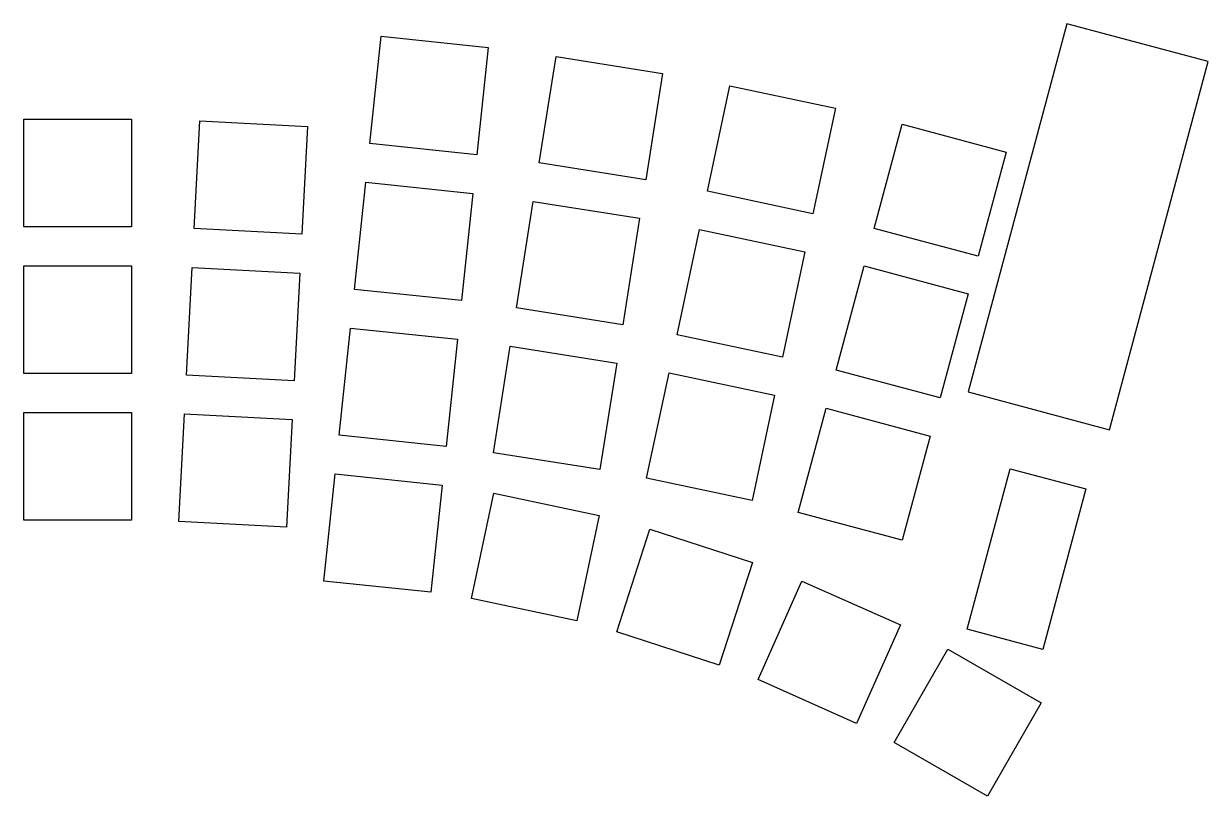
# Model space of a CAD drawing. Extents: x 3 to 156, y -14 to 86.
import ezdxf

# ---------------------------------------------------------------- set-up
doc = ezdxf.new("R2010")
doc.units = 0
doc.layers.add('BLACK', color=7, linetype='CONTINUOUS')

msp = doc.modelspace()

# ---------------------------------------------------------------- linework, layer by layer
at = {"layer": 'BLACK', "linetype": 'CONTINUOUS'}
for p, q in [((138.042, 86.0783), (125.222, 38.236)), ((156.443, 81.1478), (138.042, 86.0783)), ((47.4941, 70.5142), (48.9575, 84.4375)), ((48.9575, 84.4375), (62.8808, 82.9741)), ((62.8808, 82.9741), (61.4174, 69.0508)), ((69.5199, 67.984), (71.71, 81.8117)), ((71.71, 81.8117), (85.5377, 79.6216)), ((143.623, 33.3055), (156.443, 81.1478)), ((85.5377, 79.6216), (83.3476, 65.794)), ((91.3832, 64.3046), (94.294, 77.9987)), ((94.294, 77.9987), (107.988, 75.0879)), ((107.988, 75.0879), (105.077, 61.3939)), ((2.525, 73.675), (16.525, 73.675)), ((2.525, 59.675), (2.525, 73.675)), ((16.525, 73.675), (16.525, 59.675)), ((24.6947, 59.4611), (25.4274, 73.4419)), ((25.4274, 73.4419), (39.4082, 72.7092)), ((39.4082, 72.7092), (38.6755, 58.7284)), ((113.024, 59.486), (116.647, 73.009)), ((116.647, 73.009), (130.17, 69.3855)), ((61.4174, 69.0508), (47.4941, 70.5142)), ((130.17, 69.3855), (126.547, 55.8626)), ((83.3476, 65.794), (69.5199, 67.984)), ((45.5028, 51.5685), (46.9662, 65.4918)), ((46.9662, 65.4918), (60.8895, 64.0284)), ((60.8895, 64.0284), (59.4261, 50.1051)), ((105.077, 61.3939), (91.3832, 64.3046)), ((66.5399, 49.1686), (68.7299, 62.9962)), ((68.7299, 62.9962), (82.5576, 60.8061)), ((82.5576, 60.8061), (80.3675, 46.9785)), ((16.525, 59.675), (2.525, 59.675)), ((38.6755, 58.7284), (24.6947, 59.4611)), ((87.4225, 45.6709), (90.3333, 59.365)), ((90.3333, 59.365), (104.027, 56.4542)), ((126.547, 55.8626), (113.024, 59.486)), ((104.027, 56.4542), (101.117, 42.7602)), ((2.525, 54.625), (16.525, 54.625)), ((2.525, 40.625), (2.525, 54.625)), ((16.525, 54.625), (16.525, 40.625)), ((23.6977, 40.4372), (24.4304, 54.418)), ((24.4304, 54.418), (38.4112, 53.6853)), ((108.093, 41.0852), (111.717, 54.6081)), ((111.717, 54.6081), (125.24, 50.9847)), ((38.4112, 53.6853), (37.6785, 39.7045)), ((59.4261, 50.1051), (45.5028, 51.5685)), ((125.24, 50.9847), (121.616, 37.4617)), ((80.3675, 46.9785), (66.5399, 49.1686)), ((43.5115, 32.6229), (44.9749, 46.5462)), ((44.9749, 46.5462), (58.8982, 45.0828)), ((58.8982, 45.0828), (57.4348, 31.1595)), ((101.117, 42.7602), (87.4225, 45.6709)), ((63.5598, 30.3531), (65.7499, 44.1807)), ((65.7499, 44.1807), (79.5775, 41.9907)), ((79.5775, 41.9907), (77.3874, 28.163)), ((16.525, 40.625), (2.525, 40.625)), ((37.6785, 39.7045), (23.6977, 40.4372)), ((83.4618, 27.0372), (86.3725, 40.7313)), ((86.3725, 40.7313), (100.067, 37.8205)), ((121.616, 37.4617), (108.093, 41.0852)), ((100.067, 37.8205), (97.1558, 24.1264)), ((125.222, 38.236), (143.623, 33.3055)), ((2.525, 35.575), (16.525, 35.575)), ((2.525, 21.575), (2.525, 35.575)), ((16.525, 35.575), (16.525, 21.575)), ((103.163, 22.5966), (106.786, 36.1195)), ((106.786, 36.1195), (120.309, 32.496)), ((22.7007, 21.4133), (23.4334, 35.3941)), ((23.4334, 35.3941), (37.4142, 34.6614)), ((37.4142, 34.6614), (36.6815, 20.6806)), ((57.4348, 31.1595), (43.5115, 32.6229)), ((120.309, 32.496), (116.686, 18.9731)), ((77.3874, 28.163), (63.5598, 30.3531)), ((125.128, 7.41033), (130.716, 28.2647)), ((130.716, 28.2647), (140.53, 25.6351)), ((41.5203, 13.6772), (42.9837, 27.6005)), ((42.9837, 27.6005), (56.907, 26.1371)), ((97.1558, 24.1264), (83.4618, 27.0372)), ((56.907, 26.1371), (55.4436, 12.2138)), ((60.6967, 11.3977), (63.6074, 25.0918)), ((63.6074, 25.0918), (77.3015, 22.1811)), ((140.53, 25.6351), (134.942, 4.78073)), ((16.525, 21.575), (2.525, 21.575)), ((77.3015, 22.1811), (74.3908, 8.48698)), ((116.686, 18.9731), (103.163, 22.5966)), ((36.6815, 20.6806), (22.7007, 21.4133)), ((79.5715, 7.08812), (83.8977, 20.4029)), ((83.8977, 20.4029), (97.2125, 16.0767)), ((97.2125, 16.0767), (92.8863, 2.76188)), ((55.4436, 12.2138), (41.5203, 13.6772)), ((97.946, 0.87194), (103.64, 13.6616)), ((103.64, 13.6616), (116.43, 7.96726)), ((74.3908, 8.48698), (60.6967, 11.3977)), ((116.43, 7.96726), (110.736, -4.82238)), ((92.8863, 2.76188), (79.5715, 7.08812)), ((134.942, 4.78073), (125.128, 7.41033)), ((115.609, -7.28658), (122.609, 4.83778)), ((122.609, 4.83778), (134.733, -2.16222)), ((110.736, -4.82238), (97.946, 0.87194)), ((134.733, -2.16222), (127.733, -14.2866)), ((127.733, -14.2866), (115.609, -7.28658))]:
    msp.add_line(p, q, dxfattribs=at)

doc.saveas('drawing.dxf')
